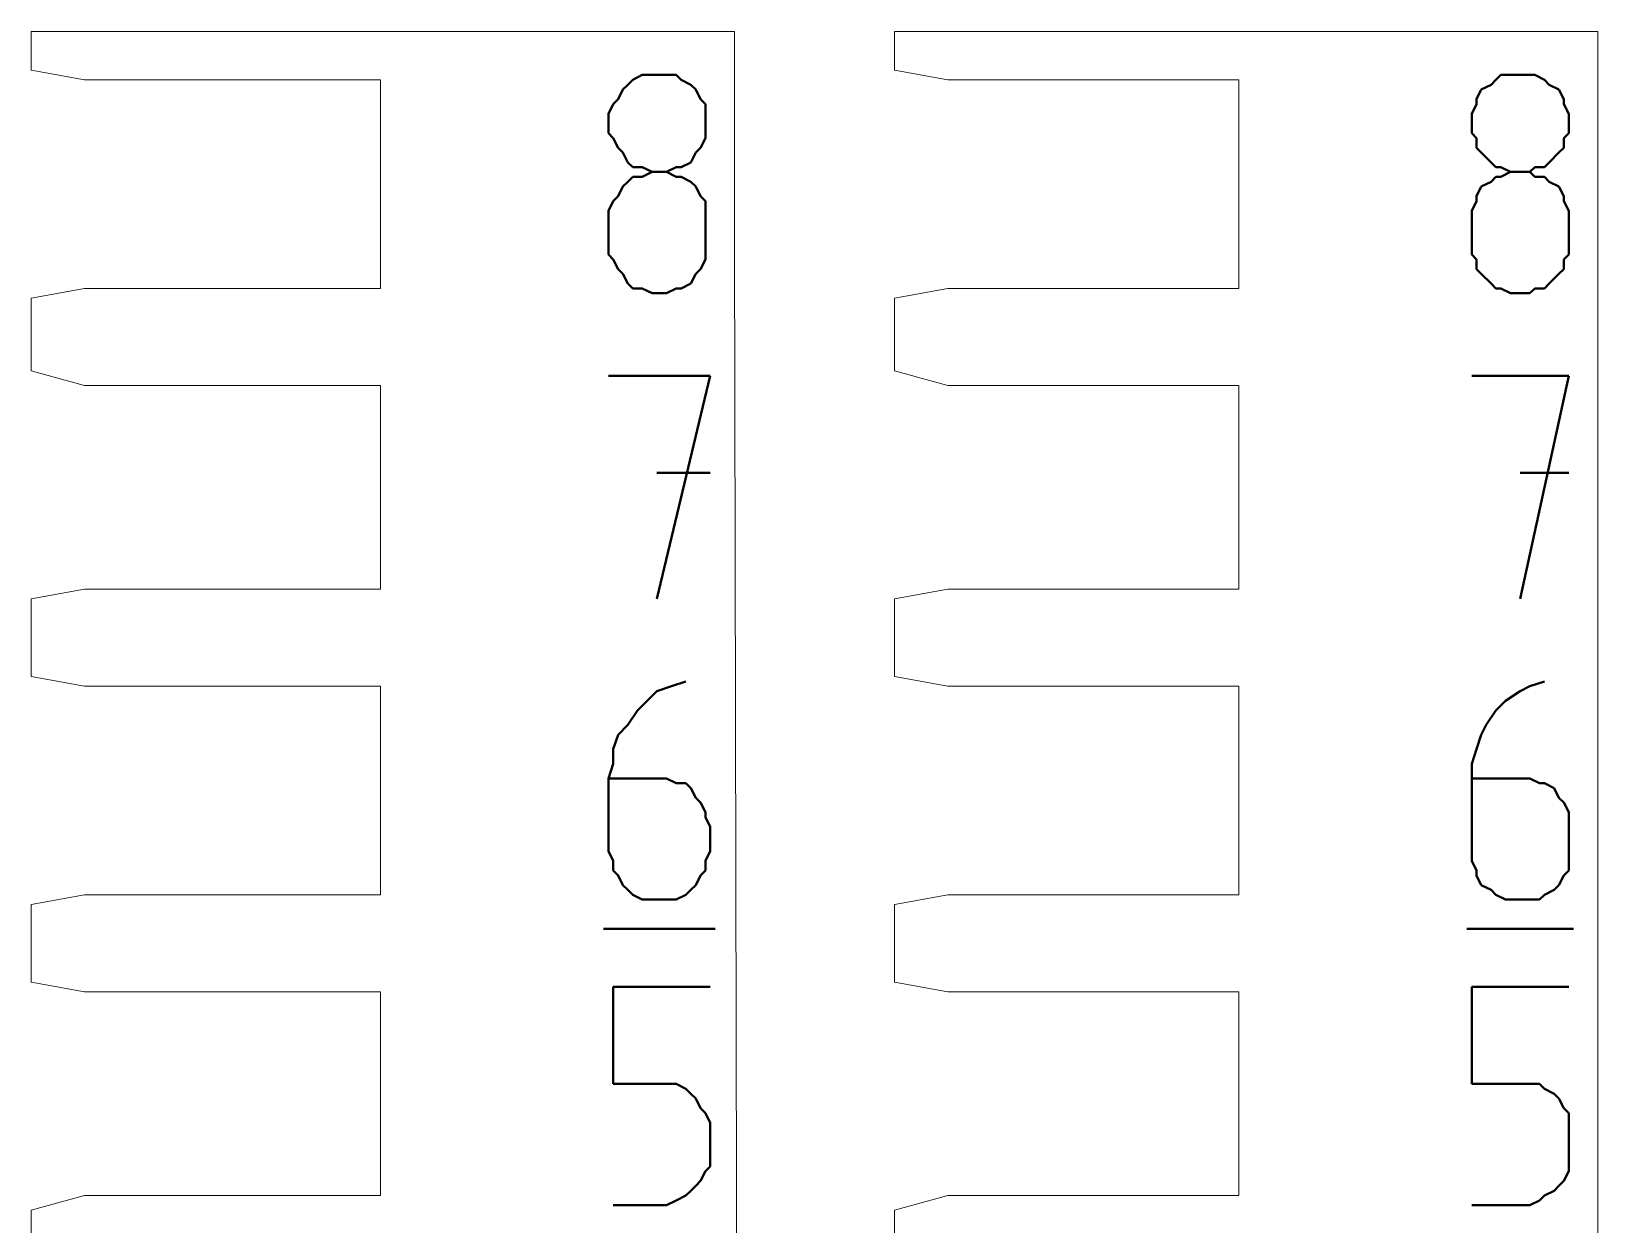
# Model space of a CAD drawing. Header units: centimetres. Extents: x -9.8 to 7.1, y -12.4 to 11.9.
# Drawn here: x -9.835 to -6.605, y 9.406 to 11.867 of the extents above; entities that cross this region are included whole.
import ezdxf

# ---------------------------------------------------------------- set-up
doc = ezdxf.new("R2010")
doc.units = ezdxf.units.CM
doc.header["$MEASUREMENT"] = 0
doc.layers.add('layer 1', color=7, linetype='Continuous')

msp = doc.modelspace()

# ---------------------------------------------------------------- linework, layer by layer
at = {"layer": 'layer 1', "color": 5, "lineweight": 13}
for points in [[(-9.81516, 11.86665), (-9.81516, 11.86665), (-9.835, 11.86665), (-9.835, 11.86665)], [(-9.835, 11.86665), (-9.835, 11.86665), (-9.835, 11.78648), (-9.835, 11.78648)], [(-9.64503, 11.86665), (-9.64503, 11.86665), (-9.81516, 11.86665), (-9.81516, 11.86665)], [(-9.54502, 11.86665), (-9.54502, 11.86665), (-9.64503, 11.86665), (-9.64503, 11.86665)], [(-9.3651, 11.86665), (-9.3651, 11.86665), (-9.54502, 11.86665), (-9.54502, 11.86665)], [(-9.28494, 11.86665), (-9.28494, 11.86665), (-9.3651, 11.86665), (-9.3651, 11.86665)], [(-9.09497, 11.86665), (-9.09497, 11.86665), (-9.28494, 11.86665), (-9.28494, 11.86665)], [(-9.0349, 11.86665), (-9.0349, 11.86665), (-9.09497, 11.86665), (-9.09497, 11.86665)], [(-8.84493, 11.86665), (-8.84493, 11.86665), (-9.0349, 11.86665), (-9.0349, 11.86665)], [(-8.80498, 11.86665), (-8.80498, 11.86665), (-8.84493, 11.86665), (-8.84493, 11.86665)], [(-8.61501, 11.86665), (-8.61501, 11.86665), (-8.80498, 11.86665), (-8.80498, 11.86665)], [(-8.58511, 11.86665), (-8.58511, 11.86665), (-8.61501, 11.86665), (-8.61501, 11.86665)], [(-8.39488, 11.86665), (-8.39488, 11.86665), (-8.58511, 11.86665), (-8.58511, 11.86665)], [(-8.38509, 11.86665), (-8.38509, 11.86665), (-8.39488, 11.86665), (-8.39488, 11.86665)], [(-8.39488, 11.86665), (-8.39488, 11.86665), (-8.39488, 11.86665), (-8.39488, 11.86665)], [(-8.38509, 11.4367), (-8.38509, 11.4367), (-8.38509, 11.86665), (-8.38509, 11.86665)], [(-8.05489, 11.86665), (-8.05489, 11.86665), (-8.05489, 11.78648), (-8.05489, 11.78648)], [(-7.92498, 11.86665), (-7.92498, 11.86665), (-8.05489, 11.86665), (-8.05489, 11.86665)], [(-7.81491, 11.86665), (-7.81491, 11.86665), (-7.92498, 11.86665), (-7.92498, 11.86665)], [(-7.59504, 11.86665), (-7.59504, 11.86665), (-7.81491, 11.86665), (-7.81491, 11.86665)], [(-7.50482, 11.86665), (-7.50482, 11.86665), (-7.59504, 11.86665), (-7.59504, 11.86665)], [(-7.28495, 11.86665), (-7.28495, 11.86665), (-7.50482, 11.86665), (-7.50482, 11.86665)], [(-7.22489, 11.86665), (-7.22489, 11.86665), (-7.28495, 11.86665), (-7.28495, 11.86665)], [(-6.98491, 11.86665), (-6.98491, 11.86665), (-7.22489, 11.86665), (-7.22489, 11.86665)], [(-6.94496, 11.86665), (-6.94496, 11.86665), (-6.98491, 11.86665), (-6.98491, 11.86665)], [(-6.70498, 11.86665), (-6.70498, 11.86665), (-6.94496, 11.86665), (-6.94496, 11.86665)], [(-6.69493, 11.86665), (-6.69493, 11.86665), (-6.70498, 11.86665), (-6.70498, 11.86665)], [(-6.60497, 11.86665), (-6.60497, 11.86665), (-6.69493, 11.86665), (-6.69493, 11.86665)], [(-6.60497, 8.86654), (-6.60497, 8.86654), (-6.60497, 11.86665), (-6.60497, 11.86665)], [(-9.835, 11.78648), (-9.835, 11.78648), (-9.7252, 11.76664), (-9.7252, 11.76664)], [(-9.7252, 11.76664), (-9.7252, 11.76664), (-9.11507, 11.76664), (-9.11507, 11.76664)], [(-9.11507, 11.76664), (-9.11507, 11.76664), (-9.11507, 11.33669), (-9.11507, 11.33669)], [(-8.05489, 11.78648), (-8.05489, 11.78648), (-7.94482, 11.76664), (-7.94482, 11.76664)], [(-7.94482, 11.76664), (-7.94482, 11.76664), (-7.34501, 11.76664), (-7.34501, 11.76664)], [(-7.34501, 11.76664), (-7.34501, 11.76664), (-7.34501, 11.33669), (-7.34501, 11.33669)], [(-8.37503, 6.86629), (-8.37503, 6.86629), (-8.38509, 11.4367), (-8.38509, 11.4367)], [(-9.7252, 11.33669), (-9.7252, 11.33669), (-9.835, 11.31658), (-9.835, 11.31658)], [(-9.835, 11.31658), (-9.835, 11.31658), (-9.835, 11.16657), (-9.835, 11.16657)], [(-9.11507, 11.33669), (-9.11507, 11.33669), (-9.7252, 11.33669), (-9.7252, 11.33669)], [(-7.94482, 11.33669), (-7.94482, 11.33669), (-8.05489, 11.31658), (-8.05489, 11.31658)], [(-8.05489, 11.31658), (-8.05489, 11.31658), (-8.05489, 11.16657), (-8.05489, 11.16657)], [(-7.34501, 11.33669), (-7.34501, 11.33669), (-7.94482, 11.33669), (-7.94482, 11.33669)], [(-9.835, 11.16657), (-9.835, 11.16657), (-9.7252, 11.13667), (-9.7252, 11.13667)], [(-8.05489, 11.16657), (-8.05489, 11.16657), (-7.94482, 11.13667), (-7.94482, 11.13667)], [(-9.7252, 11.13667), (-9.7252, 11.13667), (-9.11507, 11.13667), (-9.11507, 11.13667)], [(-9.11507, 11.13667), (-9.11507, 11.13667), (-9.11507, 10.71651), (-9.11507, 10.71651)], [(-7.94482, 11.13667), (-7.94482, 11.13667), (-7.34501, 11.13667), (-7.34501, 11.13667)], [(-7.34501, 11.13667), (-7.34501, 11.13667), (-7.34501, 10.71651), (-7.34501, 10.71651)], [(-9.7252, 10.71651), (-9.7252, 10.71651), (-9.835, 10.69667), (-9.835, 10.69667)], [(-9.835, 10.69667), (-9.835, 10.69667), (-9.835, 10.53659), (-9.835, 10.53659)], [(-9.11507, 10.71651), (-9.11507, 10.71651), (-9.7252, 10.71651), (-9.7252, 10.71651)], [(-7.94482, 10.71651), (-7.94482, 10.71651), (-8.05489, 10.69667), (-8.05489, 10.69667)], [(-8.05489, 10.69667), (-8.05489, 10.69667), (-8.05489, 10.53659), (-8.05489, 10.53659)], [(-7.34501, 10.71651), (-7.34501, 10.71651), (-7.94482, 10.71651), (-7.94482, 10.71651)], [(-9.835, 10.53659), (-9.835, 10.53659), (-9.7252, 10.51648), (-9.7252, 10.51648)], [(-8.05489, 10.53659), (-8.05489, 10.53659), (-7.94482, 10.51648), (-7.94482, 10.51648)], [(-9.7252, 10.51648), (-9.7252, 10.51648), (-9.11507, 10.51648), (-9.11507, 10.51648)], [(-9.11507, 10.51648), (-9.11507, 10.51648), (-9.11507, 10.08654), (-9.11507, 10.08654)], [(-7.94482, 10.51648), (-7.94482, 10.51648), (-7.34501, 10.51648), (-7.34501, 10.51648)], [(-7.34501, 10.51648), (-7.34501, 10.51648), (-7.34501, 10.08654), (-7.34501, 10.08654)], [(-9.7252, 10.08654), (-9.7252, 10.08654), (-9.835, 10.06643), (-9.835, 10.06643)], [(-9.11507, 10.08654), (-9.11507, 10.08654), (-9.7252, 10.08654), (-9.7252, 10.08654)], [(-7.94482, 10.08654), (-7.94482, 10.08654), (-8.05489, 10.06643), (-8.05489, 10.06643)], [(-7.34501, 10.08654), (-7.34501, 10.08654), (-7.94482, 10.08654), (-7.94482, 10.08654)], [(-9.835, 10.06643), (-9.835, 10.06643), (-9.835, 9.90662), (-9.835, 9.90662)], [(-8.05489, 10.06643), (-8.05489, 10.06643), (-8.05489, 9.90662), (-8.05489, 9.90662)], [(-9.835, 9.90662), (-9.835, 9.90662), (-9.7252, 9.88651), (-9.7252, 9.88651)], [(-9.7252, 9.88651), (-9.7252, 9.88651), (-9.11507, 9.88651), (-9.11507, 9.88651)], [(-9.11507, 9.88651), (-9.11507, 9.88651), (-9.11507, 9.46662), (-9.11507, 9.46662)], [(-8.05489, 9.90662), (-8.05489, 9.90662), (-7.94482, 9.88651), (-7.94482, 9.88651)], [(-7.94482, 9.88651), (-7.94482, 9.88651), (-7.34501, 9.88651), (-7.34501, 9.88651)], [(-7.34501, 9.88651), (-7.34501, 9.88651), (-7.34501, 9.46662), (-7.34501, 9.46662)], [(-9.7252, 9.46662), (-9.7252, 9.46662), (-9.835, 9.43645), (-9.835, 9.43645)], [(-9.11507, 9.46662), (-9.11507, 9.46662), (-9.7252, 9.46662), (-9.7252, 9.46662)], [(-7.94482, 9.46662), (-7.94482, 9.46662), (-8.05489, 9.43645), (-8.05489, 9.43645)], [(-7.34501, 9.46662), (-7.34501, 9.46662), (-7.94482, 9.46662), (-7.94482, 9.46662)], [(-9.835, 9.43645), (-9.835, 9.43645), (-9.835, 9.28644), (-9.835, 9.28644)], [(-8.05489, 9.43645), (-8.05489, 9.43645), (-8.05489, 9.28644), (-8.05489, 9.28644)]]:
    msp.add_open_spline(points, degree=3, dxfattribs=at)
at = {"layer": 'layer 1', "color": 1, "lineweight": 40}
for points in [[(-8.5949, 11.76664), (-8.5949, 11.76664), (-8.60496, 11.75659), (-8.60496, 11.75659)], [(-8.57506, 11.77669), (-8.57506, 11.77669), (-8.5949, 11.76664), (-8.5949, 11.76664)], [(-8.55495, 11.77669), (-8.55495, 11.77669), (-8.57506, 11.77669), (-8.57506, 11.77669)], [(-8.5449, 11.77669), (-8.5449, 11.77669), (-8.55495, 11.77669), (-8.55495, 11.77669)], [(-8.52505, 11.77669), (-8.52505, 11.77669), (-8.5449, 11.77669), (-8.5449, 11.77669)], [(-8.5449, 11.77669), (-8.5449, 11.77669), (-8.5449, 11.77669), (-8.5449, 11.77669)], [(-8.50494, 11.77669), (-8.50494, 11.77669), (-8.52505, 11.77669), (-8.52505, 11.77669)], [(-8.49489, 11.76664), (-8.49489, 11.76664), (-8.50494, 11.77669), (-8.50494, 11.77669)], [(-8.47505, 11.75659), (-8.47505, 11.75659), (-8.49489, 11.76664), (-8.49489, 11.76664)], [(-6.81479, 11.76664), (-6.81479, 11.76664), (-6.82484, 11.75659), (-6.82484, 11.75659)], [(-6.805, 11.77669), (-6.805, 11.77669), (-6.81479, 11.76664), (-6.81479, 11.76664)], [(-6.78489, 11.77669), (-6.78489, 11.77669), (-6.805, 11.77669), (-6.805, 11.77669)], [(-6.76478, 11.77669), (-6.76478, 11.77669), (-6.78489, 11.77669), (-6.78489, 11.77669)], [(-6.74494, 11.77669), (-6.74494, 11.77669), (-6.76478, 11.77669), (-6.76478, 11.77669)], [(-6.76478, 11.77669), (-6.76478, 11.77669), (-6.76478, 11.77669), (-6.76478, 11.77669)], [(-6.73488, 11.77669), (-6.73488, 11.77669), (-6.74494, 11.77669), (-6.74494, 11.77669)], [(-6.71477, 11.76664), (-6.71477, 11.76664), (-6.73488, 11.77669), (-6.73488, 11.77669)], [(-6.70498, 11.75659), (-6.70498, 11.75659), (-6.71477, 11.76664), (-6.71477, 11.76664)], [(-8.62506, 11.72669), (-8.62506, 11.72669), (-8.63512, 11.71663), (-8.63512, 11.71663)], [(-8.61501, 11.74653), (-8.61501, 11.74653), (-8.62506, 11.72669), (-8.62506, 11.72669)], [(-8.60496, 11.75659), (-8.60496, 11.75659), (-8.61501, 11.74653), (-8.61501, 11.74653)], [(-8.46499, 11.74653), (-8.46499, 11.74653), (-8.47505, 11.75659), (-8.47505, 11.75659)], [(-8.45494, 11.72669), (-8.45494, 11.72669), (-8.46499, 11.74653), (-8.46499, 11.74653)], [(-8.44488, 11.71663), (-8.44488, 11.71663), (-8.45494, 11.72669), (-8.45494, 11.72669)], [(-6.84495, 11.74653), (-6.84495, 11.74653), (-6.85474, 11.72669), (-6.85474, 11.72669)], [(-6.85474, 11.72669), (-6.85474, 11.72669), (-6.85474, 11.71663), (-6.85474, 11.71663)], [(-6.82484, 11.75659), (-6.82484, 11.75659), (-6.84495, 11.74653), (-6.84495, 11.74653)], [(-6.68488, 11.74653), (-6.68488, 11.74653), (-6.70498, 11.75659), (-6.70498, 11.75659)], [(-6.67482, 11.72669), (-6.67482, 11.72669), (-6.68488, 11.74653), (-6.68488, 11.74653)], [(-6.67482, 11.71663), (-6.67482, 11.71663), (-6.67482, 11.72669), (-6.67482, 11.72669)], [(-8.63512, 11.71663), (-8.63512, 11.71663), (-8.64491, 11.69653), (-8.64491, 11.69653)], [(-8.64491, 11.69653), (-8.64491, 11.69653), (-8.64491, 11.67668), (-8.64491, 11.67668)], [(-8.44488, 11.69653), (-8.44488, 11.69653), (-8.44488, 11.71663), (-8.44488, 11.71663)], [(-8.44488, 11.67668), (-8.44488, 11.67668), (-8.44488, 11.69653), (-8.44488, 11.69653)], [(-6.85474, 11.71663), (-6.85474, 11.71663), (-6.86479, 11.69653), (-6.86479, 11.69653)], [(-6.86479, 11.69653), (-6.86479, 11.69653), (-6.86479, 11.67668), (-6.86479, 11.67668)], [(-6.66477, 11.69653), (-6.66477, 11.69653), (-6.67482, 11.71663), (-6.67482, 11.71663)], [(-6.66477, 11.67668), (-6.66477, 11.67668), (-6.66477, 11.69653), (-6.66477, 11.69653)], [(-8.64491, 11.67668), (-8.64491, 11.67668), (-8.64491, 11.67668), (-8.64491, 11.67668)], [(-8.64491, 11.67668), (-8.64491, 11.67668), (-8.64491, 11.65657), (-8.64491, 11.65657)], [(-8.44488, 11.67668), (-8.44488, 11.67668), (-8.44488, 11.67668), (-8.44488, 11.67668)], [(-8.44488, 11.65657), (-8.44488, 11.65657), (-8.44488, 11.67668), (-8.44488, 11.67668)], [(-6.86479, 11.67668), (-6.86479, 11.67668), (-6.86479, 11.67668), (-6.86479, 11.67668)], [(-6.86479, 11.67668), (-6.86479, 11.67668), (-6.86479, 11.65657), (-6.86479, 11.65657)], [(-6.66477, 11.67668), (-6.66477, 11.67668), (-6.66477, 11.67668), (-6.66477, 11.67668)], [(-6.66477, 11.65657), (-6.66477, 11.65657), (-6.66477, 11.67668), (-6.66477, 11.67668)], [(-8.64491, 11.65657), (-8.64491, 11.65657), (-8.63512, 11.64652), (-8.63512, 11.64652)], [(-8.63512, 11.64652), (-8.63512, 11.64652), (-8.62506, 11.62668), (-8.62506, 11.62668)], [(-8.45494, 11.62668), (-8.45494, 11.62668), (-8.44488, 11.64652), (-8.44488, 11.64652)], [(-8.44488, 11.64652), (-8.44488, 11.64652), (-8.44488, 11.65657), (-8.44488, 11.65657)], [(-6.86479, 11.65657), (-6.86479, 11.65657), (-6.85474, 11.64652), (-6.85474, 11.64652)], [(-6.85474, 11.64652), (-6.85474, 11.64652), (-6.85474, 11.62668), (-6.85474, 11.62668)], [(-6.67482, 11.64652), (-6.67482, 11.64652), (-6.66477, 11.65657), (-6.66477, 11.65657)], [(-6.67482, 11.62668), (-6.67482, 11.62668), (-6.67482, 11.64652), (-6.67482, 11.64652)], [(-8.62506, 11.62668), (-8.62506, 11.62668), (-8.61501, 11.61662), (-8.61501, 11.61662)], [(-8.61501, 11.61662), (-8.61501, 11.61662), (-8.60496, 11.59651), (-8.60496, 11.59651)], [(-8.60496, 11.59651), (-8.60496, 11.59651), (-8.5949, 11.58672), (-8.5949, 11.58672)], [(-8.49489, 11.58672), (-8.49489, 11.58672), (-8.47505, 11.59651), (-8.47505, 11.59651)], [(-8.47505, 11.59651), (-8.47505, 11.59651), (-8.46499, 11.61662), (-8.46499, 11.61662)], [(-8.46499, 11.61662), (-8.46499, 11.61662), (-8.45494, 11.62668), (-8.45494, 11.62668)], [(-6.85474, 11.62668), (-6.85474, 11.62668), (-6.84495, 11.61662), (-6.84495, 11.61662)], [(-6.84495, 11.61662), (-6.84495, 11.61662), (-6.82484, 11.59651), (-6.82484, 11.59651)], [(-6.82484, 11.59651), (-6.82484, 11.59651), (-6.81479, 11.58672), (-6.81479, 11.58672)], [(-6.71477, 11.58672), (-6.71477, 11.58672), (-6.70498, 11.59651), (-6.70498, 11.59651)], [(-6.70498, 11.59651), (-6.70498, 11.59651), (-6.68488, 11.61662), (-6.68488, 11.61662)], [(-6.68488, 11.61662), (-6.68488, 11.61662), (-6.67482, 11.62668), (-6.67482, 11.62668)], [(-8.5949, 11.56662), (-8.5949, 11.56662), (-8.60496, 11.55656), (-8.60496, 11.55656)], [(-8.5949, 11.58672), (-8.5949, 11.58672), (-8.57506, 11.58672), (-8.57506, 11.58672)], [(-8.57506, 11.56662), (-8.57506, 11.56662), (-8.5949, 11.56662), (-8.5949, 11.56662)], [(-8.57506, 11.58672), (-8.57506, 11.58672), (-8.55495, 11.57667), (-8.55495, 11.57667)], [(-8.55495, 11.57667), (-8.55495, 11.57667), (-8.57506, 11.56662), (-8.57506, 11.56662)], [(-8.5449, 11.57667), (-8.5449, 11.57667), (-8.55495, 11.57667), (-8.55495, 11.57667)], [(-8.55495, 11.57667), (-8.55495, 11.57667), (-8.5449, 11.57667), (-8.5449, 11.57667)], [(-8.52505, 11.57667), (-8.52505, 11.57667), (-8.5449, 11.57667), (-8.5449, 11.57667)], [(-8.5449, 11.57667), (-8.5449, 11.57667), (-8.5449, 11.57667), (-8.5449, 11.57667)], [(-8.5449, 11.57667), (-8.5449, 11.57667), (-8.5449, 11.57667), (-8.5449, 11.57667)], [(-8.5449, 11.57667), (-8.5449, 11.57667), (-8.52505, 11.57667), (-8.52505, 11.57667)], [(-8.52505, 11.57667), (-8.52505, 11.57667), (-8.50494, 11.58672), (-8.50494, 11.58672)], [(-8.50494, 11.56662), (-8.50494, 11.56662), (-8.52505, 11.57667), (-8.52505, 11.57667)], [(-8.50494, 11.58672), (-8.50494, 11.58672), (-8.49489, 11.58672), (-8.49489, 11.58672)], [(-8.49489, 11.56662), (-8.49489, 11.56662), (-8.50494, 11.56662), (-8.50494, 11.56662)], [(-8.47505, 11.55656), (-8.47505, 11.55656), (-8.49489, 11.56662), (-8.49489, 11.56662)], [(-6.81479, 11.56662), (-6.81479, 11.56662), (-6.82484, 11.55656), (-6.82484, 11.55656)], [(-6.81479, 11.58672), (-6.81479, 11.58672), (-6.805, 11.58672), (-6.805, 11.58672)], [(-6.805, 11.56662), (-6.805, 11.56662), (-6.81479, 11.56662), (-6.81479, 11.56662)], [(-6.805, 11.58672), (-6.805, 11.58672), (-6.78489, 11.57667), (-6.78489, 11.57667)], [(-6.78489, 11.57667), (-6.78489, 11.57667), (-6.805, 11.56662), (-6.805, 11.56662)], [(-6.76478, 11.57667), (-6.76478, 11.57667), (-6.78489, 11.57667), (-6.78489, 11.57667)], [(-6.78489, 11.57667), (-6.78489, 11.57667), (-6.76478, 11.57667), (-6.76478, 11.57667)], [(-6.74494, 11.57667), (-6.74494, 11.57667), (-6.76478, 11.57667), (-6.76478, 11.57667)], [(-6.76478, 11.57667), (-6.76478, 11.57667), (-6.76478, 11.57667), (-6.76478, 11.57667)], [(-6.76478, 11.57667), (-6.76478, 11.57667), (-6.76478, 11.57667), (-6.76478, 11.57667)], [(-6.76478, 11.57667), (-6.76478, 11.57667), (-6.74494, 11.57667), (-6.74494, 11.57667)], [(-6.74494, 11.57667), (-6.74494, 11.57667), (-6.73488, 11.58672), (-6.73488, 11.58672)], [(-6.73488, 11.56662), (-6.73488, 11.56662), (-6.74494, 11.57667), (-6.74494, 11.57667)], [(-6.73488, 11.58672), (-6.73488, 11.58672), (-6.71477, 11.58672), (-6.71477, 11.58672)], [(-6.71477, 11.56662), (-6.71477, 11.56662), (-6.73488, 11.56662), (-6.73488, 11.56662)], [(-6.70498, 11.55656), (-6.70498, 11.55656), (-6.71477, 11.56662), (-6.71477, 11.56662)], [(-8.61501, 11.54651), (-8.61501, 11.54651), (-8.62506, 11.52666), (-8.62506, 11.52666)], [(-8.60496, 11.55656), (-8.60496, 11.55656), (-8.61501, 11.54651), (-8.61501, 11.54651)], [(-8.46499, 11.54651), (-8.46499, 11.54651), (-8.47505, 11.55656), (-8.47505, 11.55656)], [(-8.45494, 11.52666), (-8.45494, 11.52666), (-8.46499, 11.54651), (-8.46499, 11.54651)], [(-6.84495, 11.54651), (-6.84495, 11.54651), (-6.85474, 11.52666), (-6.85474, 11.52666)], [(-6.82484, 11.55656), (-6.82484, 11.55656), (-6.84495, 11.54651), (-6.84495, 11.54651)], [(-6.68488, 11.54651), (-6.68488, 11.54651), (-6.70498, 11.55656), (-6.70498, 11.55656)], [(-6.67482, 11.52666), (-6.67482, 11.52666), (-6.68488, 11.54651), (-6.68488, 11.54651)], [(-8.63512, 11.51661), (-8.63512, 11.51661), (-8.64491, 11.4965), (-8.64491, 11.4965)], [(-8.62506, 11.52666), (-8.62506, 11.52666), (-8.63512, 11.51661), (-8.63512, 11.51661)], [(-8.44488, 11.51661), (-8.44488, 11.51661), (-8.45494, 11.52666), (-8.45494, 11.52666)], [(-8.44488, 11.4965), (-8.44488, 11.4965), (-8.44488, 11.51661), (-8.44488, 11.51661)], [(-6.85474, 11.51661), (-6.85474, 11.51661), (-6.86479, 11.4965), (-6.86479, 11.4965)], [(-6.85474, 11.52666), (-6.85474, 11.52666), (-6.85474, 11.51661), (-6.85474, 11.51661)], [(-6.67482, 11.51661), (-6.67482, 11.51661), (-6.67482, 11.52666), (-6.67482, 11.52666)], [(-6.66477, 11.4965), (-6.66477, 11.4965), (-6.67482, 11.51661), (-6.67482, 11.51661)], [(-8.64491, 11.4965), (-8.64491, 11.4965), (-8.64491, 11.47666), (-8.64491, 11.47666)], [(-8.64491, 11.47666), (-8.64491, 11.47666), (-8.64491, 11.42665), (-8.64491, 11.42665)], [(-8.44488, 11.47666), (-8.44488, 11.47666), (-8.44488, 11.4965), (-8.44488, 11.4965)], [(-8.44488, 11.42665), (-8.44488, 11.42665), (-8.44488, 11.47666), (-8.44488, 11.47666)], [(-8.44488, 11.47666), (-8.44488, 11.47666), (-8.44488, 11.47666), (-8.44488, 11.47666)], [(-6.86479, 11.4965), (-6.86479, 11.4965), (-6.86479, 11.47666), (-6.86479, 11.47666)], [(-6.86479, 11.47666), (-6.86479, 11.47666), (-6.86479, 11.42665), (-6.86479, 11.42665)], [(-6.66477, 11.47666), (-6.66477, 11.47666), (-6.66477, 11.4965), (-6.66477, 11.4965)], [(-6.66477, 11.42665), (-6.66477, 11.42665), (-6.66477, 11.47666), (-6.66477, 11.47666)], [(-6.66477, 11.47666), (-6.66477, 11.47666), (-6.66477, 11.47666), (-6.66477, 11.47666)], [(-8.64491, 11.42665), (-8.64491, 11.42665), (-8.64491, 11.42665), (-8.64491, 11.42665)], [(-8.64491, 11.42665), (-8.64491, 11.42665), (-8.64491, 11.40654), (-8.64491, 11.40654)], [(-8.64491, 11.40654), (-8.64491, 11.40654), (-8.63512, 11.39649), (-8.63512, 11.39649)], [(-8.44488, 11.40654), (-8.44488, 11.40654), (-8.44488, 11.42665), (-8.44488, 11.42665)], [(-8.44488, 11.39649), (-8.44488, 11.39649), (-8.44488, 11.40654), (-8.44488, 11.40654)], [(-6.86479, 11.42665), (-6.86479, 11.42665), (-6.86479, 11.42665), (-6.86479, 11.42665)], [(-6.86479, 11.42665), (-6.86479, 11.42665), (-6.86479, 11.40654), (-6.86479, 11.40654)], [(-6.86479, 11.40654), (-6.86479, 11.40654), (-6.85474, 11.39649), (-6.85474, 11.39649)], [(-6.67482, 11.39649), (-6.67482, 11.39649), (-6.66477, 11.40654), (-6.66477, 11.40654)], [(-6.66477, 11.40654), (-6.66477, 11.40654), (-6.66477, 11.42665), (-6.66477, 11.42665)], [(-8.63512, 11.39649), (-8.63512, 11.39649), (-8.62506, 11.37664), (-8.62506, 11.37664)], [(-8.62506, 11.37664), (-8.62506, 11.37664), (-8.61501, 11.36659), (-8.61501, 11.36659)], [(-8.46499, 11.36659), (-8.46499, 11.36659), (-8.45494, 11.37664), (-8.45494, 11.37664)], [(-8.45494, 11.37664), (-8.45494, 11.37664), (-8.44488, 11.39649), (-8.44488, 11.39649)], [(-6.85474, 11.39649), (-6.85474, 11.39649), (-6.85474, 11.37664), (-6.85474, 11.37664)], [(-6.85474, 11.37664), (-6.85474, 11.37664), (-6.84495, 11.36659), (-6.84495, 11.36659)], [(-6.68488, 11.36659), (-6.68488, 11.36659), (-6.67482, 11.37664), (-6.67482, 11.37664)], [(-6.67482, 11.37664), (-6.67482, 11.37664), (-6.67482, 11.39649), (-6.67482, 11.39649)], [(-8.61501, 11.36659), (-8.61501, 11.36659), (-8.60496, 11.34648), (-8.60496, 11.34648)], [(-8.60496, 11.34648), (-8.60496, 11.34648), (-8.5949, 11.33669), (-8.5949, 11.33669)], [(-8.49489, 11.33669), (-8.49489, 11.33669), (-8.47505, 11.34648), (-8.47505, 11.34648)], [(-8.47505, 11.34648), (-8.47505, 11.34648), (-8.46499, 11.36659), (-8.46499, 11.36659)], [(-6.84495, 11.36659), (-6.84495, 11.36659), (-6.82484, 11.34648), (-6.82484, 11.34648)], [(-6.82484, 11.34648), (-6.82484, 11.34648), (-6.81479, 11.33669), (-6.81479, 11.33669)], [(-6.71477, 11.33669), (-6.71477, 11.33669), (-6.70498, 11.34648), (-6.70498, 11.34648)], [(-6.70498, 11.34648), (-6.70498, 11.34648), (-6.68488, 11.36659), (-6.68488, 11.36659)], [(-8.5949, 11.33669), (-8.5949, 11.33669), (-8.57506, 11.33669), (-8.57506, 11.33669)], [(-8.57506, 11.33669), (-8.57506, 11.33669), (-8.55495, 11.32664), (-8.55495, 11.32664)], [(-8.55495, 11.32664), (-8.55495, 11.32664), (-8.5449, 11.32664), (-8.5449, 11.32664)], [(-8.5449, 11.32664), (-8.5449, 11.32664), (-8.5449, 11.32664), (-8.5449, 11.32664)], [(-8.5449, 11.32664), (-8.5449, 11.32664), (-8.52505, 11.32664), (-8.52505, 11.32664)], [(-8.52505, 11.32664), (-8.52505, 11.32664), (-8.50494, 11.33669), (-8.50494, 11.33669)], [(-8.50494, 11.33669), (-8.50494, 11.33669), (-8.49489, 11.33669), (-8.49489, 11.33669)], [(-6.81479, 11.33669), (-6.81479, 11.33669), (-6.805, 11.33669), (-6.805, 11.33669)], [(-6.805, 11.33669), (-6.805, 11.33669), (-6.78489, 11.32664), (-6.78489, 11.32664)], [(-6.78489, 11.32664), (-6.78489, 11.32664), (-6.76478, 11.32664), (-6.76478, 11.32664)], [(-6.76478, 11.32664), (-6.76478, 11.32664), (-6.76478, 11.32664), (-6.76478, 11.32664)], [(-6.76478, 11.32664), (-6.76478, 11.32664), (-6.74494, 11.32664), (-6.74494, 11.32664)], [(-6.74494, 11.32664), (-6.74494, 11.32664), (-6.73488, 11.33669), (-6.73488, 11.33669)], [(-6.73488, 11.33669), (-6.73488, 11.33669), (-6.71477, 11.33669), (-6.71477, 11.33669)], [(-8.43509, 11.15651), (-8.43509, 11.15651), (-8.64491, 11.15651), (-8.64491, 11.15651)], [(-8.5449, 10.69667), (-8.5449, 10.69667), (-8.43509, 11.15651), (-8.43509, 11.15651)], [(-6.66477, 11.15651), (-6.66477, 11.15651), (-6.86479, 11.15651), (-6.86479, 11.15651)], [(-6.76478, 10.69667), (-6.76478, 10.69667), (-6.66477, 11.15651), (-6.66477, 11.15651)], [(-8.43509, 10.95649), (-8.43509, 10.95649), (-8.5449, 10.95649), (-8.5449, 10.95649)], [(-6.66477, 10.95649), (-6.66477, 10.95649), (-6.76478, 10.95649), (-6.76478, 10.95649)], [(-8.5449, 10.50643), (-8.5449, 10.50643), (-8.565, 10.48659), (-8.565, 10.48659)], [(-8.515, 10.51648), (-8.515, 10.51648), (-8.5449, 10.50643), (-8.5449, 10.50643)], [(-8.4851, 10.52654), (-8.4851, 10.52654), (-8.515, 10.51648), (-8.515, 10.51648)], [(-8.4851, 10.52654), (-8.4851, 10.52654), (-8.4851, 10.52654), (-8.4851, 10.52654)], [(-6.76478, 10.50643), (-6.76478, 10.50643), (-6.79494, 10.48659), (-6.79494, 10.48659)], [(-6.74494, 10.51648), (-6.74494, 10.51648), (-6.76478, 10.50643), (-6.76478, 10.50643)], [(-6.71477, 10.52654), (-6.71477, 10.52654), (-6.74494, 10.51648), (-6.74494, 10.51648)], [(-6.71477, 10.52654), (-6.71477, 10.52654), (-6.71477, 10.52654), (-6.71477, 10.52654)], [(-8.58511, 10.46648), (-8.58511, 10.46648), (-8.60496, 10.43658), (-8.60496, 10.43658)], [(-8.565, 10.48659), (-8.565, 10.48659), (-8.58511, 10.46648), (-8.58511, 10.46648)], [(-6.81479, 10.46648), (-6.81479, 10.46648), (-6.83489, 10.43658), (-6.83489, 10.43658)], [(-6.79494, 10.48659), (-6.79494, 10.48659), (-6.81479, 10.46648), (-6.81479, 10.46648)], [(-8.60496, 10.43658), (-8.60496, 10.43658), (-8.62506, 10.41647), (-8.62506, 10.41647)], [(-6.83489, 10.43658), (-6.83489, 10.43658), (-6.84495, 10.41647), (-6.84495, 10.41647)], [(-8.62506, 10.41647), (-8.62506, 10.41647), (-8.63512, 10.38657), (-8.63512, 10.38657)], [(-6.84495, 10.41647), (-6.84495, 10.41647), (-6.85474, 10.38657), (-6.85474, 10.38657)], [(-8.63512, 10.38657), (-8.63512, 10.38657), (-8.63512, 10.35668), (-8.63512, 10.35668)], [(-6.85474, 10.38657), (-6.85474, 10.38657), (-6.86479, 10.35668), (-6.86479, 10.35668)], [(-8.63512, 10.35668), (-8.63512, 10.35668), (-8.64491, 10.32651), (-8.64491, 10.32651)], [(-6.86479, 10.35668), (-6.86479, 10.35668), (-6.86479, 10.32651), (-6.86479, 10.32651)], [(-8.64491, 10.32651), (-8.64491, 10.32651), (-8.64491, 10.17649), (-8.64491, 10.17649)], [(-8.53511, 10.32651), (-8.53511, 10.32651), (-8.64491, 10.32651), (-8.64491, 10.32651)], [(-8.52505, 10.32651), (-8.52505, 10.32651), (-8.53511, 10.32651), (-8.53511, 10.32651)], [(-8.50494, 10.31646), (-8.50494, 10.31646), (-8.52505, 10.32651), (-8.52505, 10.32651)], [(-8.4851, 10.31646), (-8.4851, 10.31646), (-8.50494, 10.31646), (-8.50494, 10.31646)], [(-8.47505, 10.30667), (-8.47505, 10.30667), (-8.4851, 10.31646), (-8.4851, 10.31646)], [(-8.46499, 10.28656), (-8.46499, 10.28656), (-8.47505, 10.30667), (-8.47505, 10.30667)], [(-6.86479, 10.32651), (-6.86479, 10.32651), (-6.86479, 10.17649), (-6.86479, 10.17649)], [(-6.76478, 10.32651), (-6.76478, 10.32651), (-6.86479, 10.32651), (-6.86479, 10.32651)], [(-6.74494, 10.32651), (-6.74494, 10.32651), (-6.76478, 10.32651), (-6.76478, 10.32651)], [(-6.72483, 10.31646), (-6.72483, 10.31646), (-6.74494, 10.32651), (-6.74494, 10.32651)], [(-6.71477, 10.31646), (-6.71477, 10.31646), (-6.72483, 10.31646), (-6.72483, 10.31646)], [(-6.69493, 10.30667), (-6.69493, 10.30667), (-6.71477, 10.31646), (-6.71477, 10.31646)], [(-6.68488, 10.28656), (-6.68488, 10.28656), (-6.69493, 10.30667), (-6.69493, 10.30667)], [(-8.45494, 10.27651), (-8.45494, 10.27651), (-8.46499, 10.28656), (-8.46499, 10.28656)], [(-8.44488, 10.25666), (-8.44488, 10.25666), (-8.45494, 10.27651), (-8.45494, 10.27651)], [(-6.67482, 10.27651), (-6.67482, 10.27651), (-6.68488, 10.28656), (-6.68488, 10.28656)], [(-6.66477, 10.25666), (-6.66477, 10.25666), (-6.67482, 10.27651), (-6.67482, 10.27651)], [(-8.44488, 10.24661), (-8.44488, 10.24661), (-8.44488, 10.25666), (-8.44488, 10.25666)], [(-8.43509, 10.2265), (-8.43509, 10.2265), (-8.44488, 10.24661), (-8.44488, 10.24661)], [(-6.66477, 10.24661), (-6.66477, 10.24661), (-6.66477, 10.25666), (-6.66477, 10.25666)], [(-6.66477, 10.2265), (-6.66477, 10.2265), (-6.66477, 10.24661), (-6.66477, 10.24661)], [(-8.43509, 10.17649), (-8.43509, 10.17649), (-8.43509, 10.2265), (-8.43509, 10.2265)], [(-8.43509, 10.2265), (-8.43509, 10.2265), (-8.43509, 10.2265), (-8.43509, 10.2265)], [(-6.66477, 10.17649), (-6.66477, 10.17649), (-6.66477, 10.2265), (-6.66477, 10.2265)], [(-6.66477, 10.2265), (-6.66477, 10.2265), (-6.66477, 10.2265), (-6.66477, 10.2265)], [(-8.64491, 10.17649), (-8.64491, 10.17649), (-8.64491, 10.17649), (-8.64491, 10.17649)], [(-8.64491, 10.17649), (-8.64491, 10.17649), (-8.63512, 10.15665), (-8.63512, 10.15665)], [(-8.44488, 10.15665), (-8.44488, 10.15665), (-8.43509, 10.17649), (-8.43509, 10.17649)], [(-6.86479, 10.17649), (-6.86479, 10.17649), (-6.86479, 10.17649), (-6.86479, 10.17649)], [(-6.86479, 10.17649), (-6.86479, 10.17649), (-6.86479, 10.15665), (-6.86479, 10.15665)], [(-6.66477, 10.15665), (-6.66477, 10.15665), (-6.66477, 10.17649), (-6.66477, 10.17649)], [(-8.63512, 10.15665), (-8.63512, 10.15665), (-8.63512, 10.13654), (-8.63512, 10.13654)], [(-8.44488, 10.13654), (-8.44488, 10.13654), (-8.44488, 10.15665), (-8.44488, 10.15665)], [(-6.86479, 10.15665), (-6.86479, 10.15665), (-6.85474, 10.13654), (-6.85474, 10.13654)], [(-6.66477, 10.13654), (-6.66477, 10.13654), (-6.66477, 10.15665), (-6.66477, 10.15665)], [(-8.63512, 10.13654), (-8.63512, 10.13654), (-8.62506, 10.12649), (-8.62506, 10.12649)], [(-8.62506, 10.12649), (-8.62506, 10.12649), (-8.61501, 10.10664), (-8.61501, 10.10664)], [(-8.46499, 10.10664), (-8.46499, 10.10664), (-8.45494, 10.12649), (-8.45494, 10.12649)], [(-8.45494, 10.12649), (-8.45494, 10.12649), (-8.44488, 10.13654), (-8.44488, 10.13654)], [(-6.85474, 10.13654), (-6.85474, 10.13654), (-6.85474, 10.12649), (-6.85474, 10.12649)], [(-6.85474, 10.12649), (-6.85474, 10.12649), (-6.84495, 10.10664), (-6.84495, 10.10664)], [(-6.68488, 10.10664), (-6.68488, 10.10664), (-6.67482, 10.12649), (-6.67482, 10.12649)], [(-6.67482, 10.12649), (-6.67482, 10.12649), (-6.66477, 10.13654), (-6.66477, 10.13654)], [(-8.61501, 10.10664), (-8.61501, 10.10664), (-8.60496, 10.09659), (-8.60496, 10.09659)], [(-8.60496, 10.09659), (-8.60496, 10.09659), (-8.5949, 10.08654), (-8.5949, 10.08654)], [(-8.5949, 10.08654), (-8.5949, 10.08654), (-8.57506, 10.07648), (-8.57506, 10.07648)], [(-8.50494, 10.07648), (-8.50494, 10.07648), (-8.4851, 10.08654), (-8.4851, 10.08654)], [(-8.4851, 10.08654), (-8.4851, 10.08654), (-8.47505, 10.09659), (-8.47505, 10.09659)], [(-8.47505, 10.09659), (-8.47505, 10.09659), (-8.46499, 10.10664), (-8.46499, 10.10664)], [(-6.84495, 10.10664), (-6.84495, 10.10664), (-6.82484, 10.09659), (-6.82484, 10.09659)], [(-6.82484, 10.09659), (-6.82484, 10.09659), (-6.81479, 10.08654), (-6.81479, 10.08654)], [(-6.81479, 10.08654), (-6.81479, 10.08654), (-6.79494, 10.07648), (-6.79494, 10.07648)], [(-6.72483, 10.07648), (-6.72483, 10.07648), (-6.71477, 10.08654), (-6.71477, 10.08654)], [(-6.71477, 10.08654), (-6.71477, 10.08654), (-6.69493, 10.09659), (-6.69493, 10.09659)], [(-6.69493, 10.09659), (-6.69493, 10.09659), (-6.68488, 10.10664), (-6.68488, 10.10664)], [(-8.57506, 10.07648), (-8.57506, 10.07648), (-8.55495, 10.07648), (-8.55495, 10.07648)], [(-8.55495, 10.07648), (-8.55495, 10.07648), (-8.53511, 10.07648), (-8.53511, 10.07648)], [(-8.53511, 10.07648), (-8.53511, 10.07648), (-8.53511, 10.07648), (-8.53511, 10.07648)], [(-8.53511, 10.07648), (-8.53511, 10.07648), (-8.52505, 10.07648), (-8.52505, 10.07648)], [(-8.52505, 10.07648), (-8.52505, 10.07648), (-8.50494, 10.07648), (-8.50494, 10.07648)], [(-6.79494, 10.07648), (-6.79494, 10.07648), (-6.78489, 10.07648), (-6.78489, 10.07648)], [(-6.78489, 10.07648), (-6.78489, 10.07648), (-6.76478, 10.07648), (-6.76478, 10.07648)], [(-6.76478, 10.07648), (-6.76478, 10.07648), (-6.76478, 10.07648), (-6.76478, 10.07648)], [(-6.76478, 10.07648), (-6.76478, 10.07648), (-6.74494, 10.07648), (-6.74494, 10.07648)], [(-6.74494, 10.07648), (-6.74494, 10.07648), (-6.72483, 10.07648), (-6.72483, 10.07648)], [(-8.65496, 10.01642), (-8.65496, 10.01642), (-8.42504, 10.01642), (-8.42504, 10.01642)], [(-6.87485, 10.01642), (-6.87485, 10.01642), (-6.65498, 10.01642), (-6.65498, 10.01642)], [(-8.63512, 9.69654), (-8.63512, 9.69654), (-8.63512, 9.89657), (-8.63512, 9.89657)], [(-8.63512, 9.89657), (-8.63512, 9.89657), (-8.43509, 9.89657), (-8.43509, 9.89657)], [(-6.86479, 9.69654), (-6.86479, 9.69654), (-6.86479, 9.89657), (-6.86479, 9.89657)], [(-6.86479, 9.89657), (-6.86479, 9.89657), (-6.66477, 9.89657), (-6.66477, 9.89657)], [(-8.53511, 9.69654), (-8.53511, 9.69654), (-8.63512, 9.69654), (-8.63512, 9.69654)], [(-8.52505, 9.69654), (-8.52505, 9.69654), (-8.53511, 9.69654), (-8.53511, 9.69654)], [(-8.50494, 9.69654), (-8.50494, 9.69654), (-8.52505, 9.69654), (-8.52505, 9.69654)], [(-8.4851, 9.68649), (-8.4851, 9.68649), (-8.50494, 9.69654), (-8.50494, 9.69654)], [(-6.76478, 9.69654), (-6.76478, 9.69654), (-6.86479, 9.69654), (-6.86479, 9.69654)], [(-6.74494, 9.69654), (-6.74494, 9.69654), (-6.76478, 9.69654), (-6.76478, 9.69654)], [(-6.72483, 9.69654), (-6.72483, 9.69654), (-6.74494, 9.69654), (-6.74494, 9.69654)], [(-6.71477, 9.68649), (-6.71477, 9.68649), (-6.72483, 9.69654), (-6.72483, 9.69654)], [(-8.47505, 9.67643), (-8.47505, 9.67643), (-8.4851, 9.68649), (-8.4851, 9.68649)], [(-8.46499, 9.66664), (-8.46499, 9.66664), (-8.47505, 9.67643), (-8.47505, 9.67643)], [(-8.45494, 9.64653), (-8.45494, 9.64653), (-8.46499, 9.66664), (-8.46499, 9.66664)], [(-6.69493, 9.67643), (-6.69493, 9.67643), (-6.71477, 9.68649), (-6.71477, 9.68649)], [(-6.68488, 9.66664), (-6.68488, 9.66664), (-6.69493, 9.67643), (-6.69493, 9.67643)], [(-6.67482, 9.64653), (-6.67482, 9.64653), (-6.68488, 9.66664), (-6.68488, 9.66664)], [(-8.44488, 9.63648), (-8.44488, 9.63648), (-8.45494, 9.64653), (-8.45494, 9.64653)], [(-8.43509, 9.61664), (-8.43509, 9.61664), (-8.44488, 9.63648), (-8.44488, 9.63648)], [(-6.66477, 9.63648), (-6.66477, 9.63648), (-6.67482, 9.64653), (-6.67482, 9.64653)], [(-6.66477, 9.61664), (-6.66477, 9.61664), (-6.66477, 9.63648), (-6.66477, 9.63648)], [(-8.43509, 9.59653), (-8.43509, 9.59653), (-8.43509, 9.61664), (-8.43509, 9.61664)], [(-8.43509, 9.54652), (-8.43509, 9.54652), (-8.43509, 9.59653), (-8.43509, 9.59653)], [(-8.43509, 9.59653), (-8.43509, 9.59653), (-8.43509, 9.59653), (-8.43509, 9.59653)], [(-6.66477, 9.59653), (-6.66477, 9.59653), (-6.66477, 9.61664), (-6.66477, 9.61664)], [(-6.66477, 9.54652), (-6.66477, 9.54652), (-6.66477, 9.59653), (-6.66477, 9.59653)], [(-6.66477, 9.59653), (-6.66477, 9.59653), (-6.66477, 9.59653), (-6.66477, 9.59653)], [(-8.43509, 9.52641), (-8.43509, 9.52641), (-8.43509, 9.54652), (-8.43509, 9.54652)], [(-6.66477, 9.52641), (-6.66477, 9.52641), (-6.66477, 9.54652), (-6.66477, 9.54652)], [(-8.46499, 9.48646), (-8.46499, 9.48646), (-8.45494, 9.49652), (-8.45494, 9.49652)], [(-8.45494, 9.49652), (-8.45494, 9.49652), (-8.44488, 9.51662), (-8.44488, 9.51662)], [(-8.44488, 9.51662), (-8.44488, 9.51662), (-8.43509, 9.52641), (-8.43509, 9.52641)], [(-6.68488, 9.48646), (-6.68488, 9.48646), (-6.67482, 9.49652), (-6.67482, 9.49652)], [(-6.67482, 9.49652), (-6.67482, 9.49652), (-6.66477, 9.51662), (-6.66477, 9.51662)], [(-6.66477, 9.51662), (-6.66477, 9.51662), (-6.66477, 9.52641), (-6.66477, 9.52641)], [(-8.50494, 9.45656), (-8.50494, 9.45656), (-8.4851, 9.46662), (-8.4851, 9.46662)], [(-8.4851, 9.46662), (-8.4851, 9.46662), (-8.47505, 9.47641), (-8.47505, 9.47641)], [(-8.47505, 9.47641), (-8.47505, 9.47641), (-8.46499, 9.48646), (-8.46499, 9.48646)], [(-6.72483, 9.45656), (-6.72483, 9.45656), (-6.71477, 9.46662), (-6.71477, 9.46662)], [(-6.71477, 9.46662), (-6.71477, 9.46662), (-6.69493, 9.47641), (-6.69493, 9.47641)], [(-6.69493, 9.47641), (-6.69493, 9.47641), (-6.68488, 9.48646), (-6.68488, 9.48646)], [(-8.63512, 9.44651), (-8.63512, 9.44651), (-8.53511, 9.44651), (-8.53511, 9.44651)], [(-8.53511, 9.44651), (-8.53511, 9.44651), (-8.53511, 9.44651), (-8.53511, 9.44651)], [(-8.53511, 9.44651), (-8.53511, 9.44651), (-8.52505, 9.44651), (-8.52505, 9.44651)], [(-8.52505, 9.44651), (-8.52505, 9.44651), (-8.50494, 9.45656), (-8.50494, 9.45656)], [(-6.86479, 9.44651), (-6.86479, 9.44651), (-6.76478, 9.44651), (-6.76478, 9.44651)], [(-6.76478, 9.44651), (-6.76478, 9.44651), (-6.76478, 9.44651), (-6.76478, 9.44651)], [(-6.76478, 9.44651), (-6.76478, 9.44651), (-6.74494, 9.44651), (-6.74494, 9.44651)], [(-6.74494, 9.44651), (-6.74494, 9.44651), (-6.72483, 9.45656), (-6.72483, 9.45656)]]:
    msp.add_open_spline(points, degree=3, dxfattribs=at)

doc.saveas('drawing.dxf')
